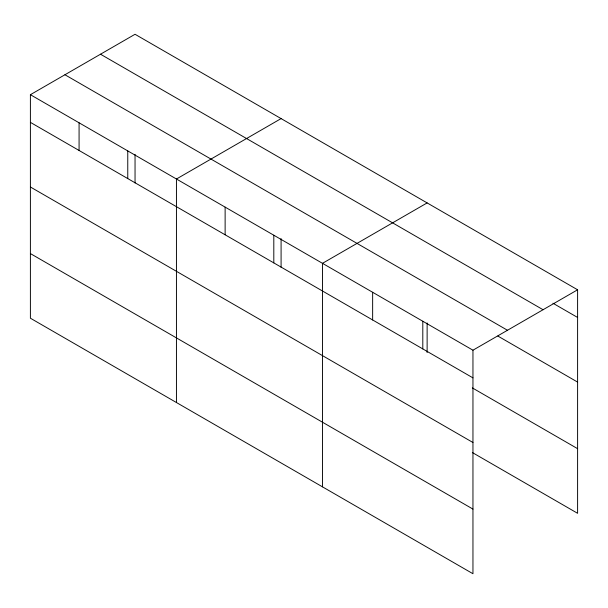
<?xml version="1.0" encoding="UTF-8"?>
<svg xmlns="http://www.w3.org/2000/svg" width="608" height="608" viewBox="0 0 608 608"><rect width="100%" height="100%" fill="white"/><g stroke="black" fill="none" stroke-linecap="round" stroke-linejoin="round"><path stroke-width="0.91" d="M30.4 94.696L472.956 350.2L472.956 573.724L30.4 318.212L30.4 94.696L135.044 34.276L577.6 289.788L577.6 513.304L472.355 452.542M281.086 118.598L176.442 179.01L176.442 402.534M427.128 202.912L322.491 263.332L322.491 486.848M472.956 350.2L577.6 289.788M552.93 303.217L577.6 317.46M100.51 54.218L543.066 309.723M64.934 74.754L507.49 330.266M497.846 336.042L577.6 382.09M30.4 122.368L472.956 377.872M472.355 387.912L577.6 448.674M30.4 186.998L472.956 442.502M30.4 253.582L472.956 509.094M427.128 322.962L427.128 352.556M422.803 321.244L422.803 348.916M372.643 292.288L372.643 319.96M281.086 238.64L281.086 267.315M273.805 235.22L273.805 262.892M225.127 207.115L225.127 234.787M135.044 154.326L135.044 182.993M127.764 150.906L127.764 178.577M79.078 122.801L79.078 150.472"/></g></svg>
